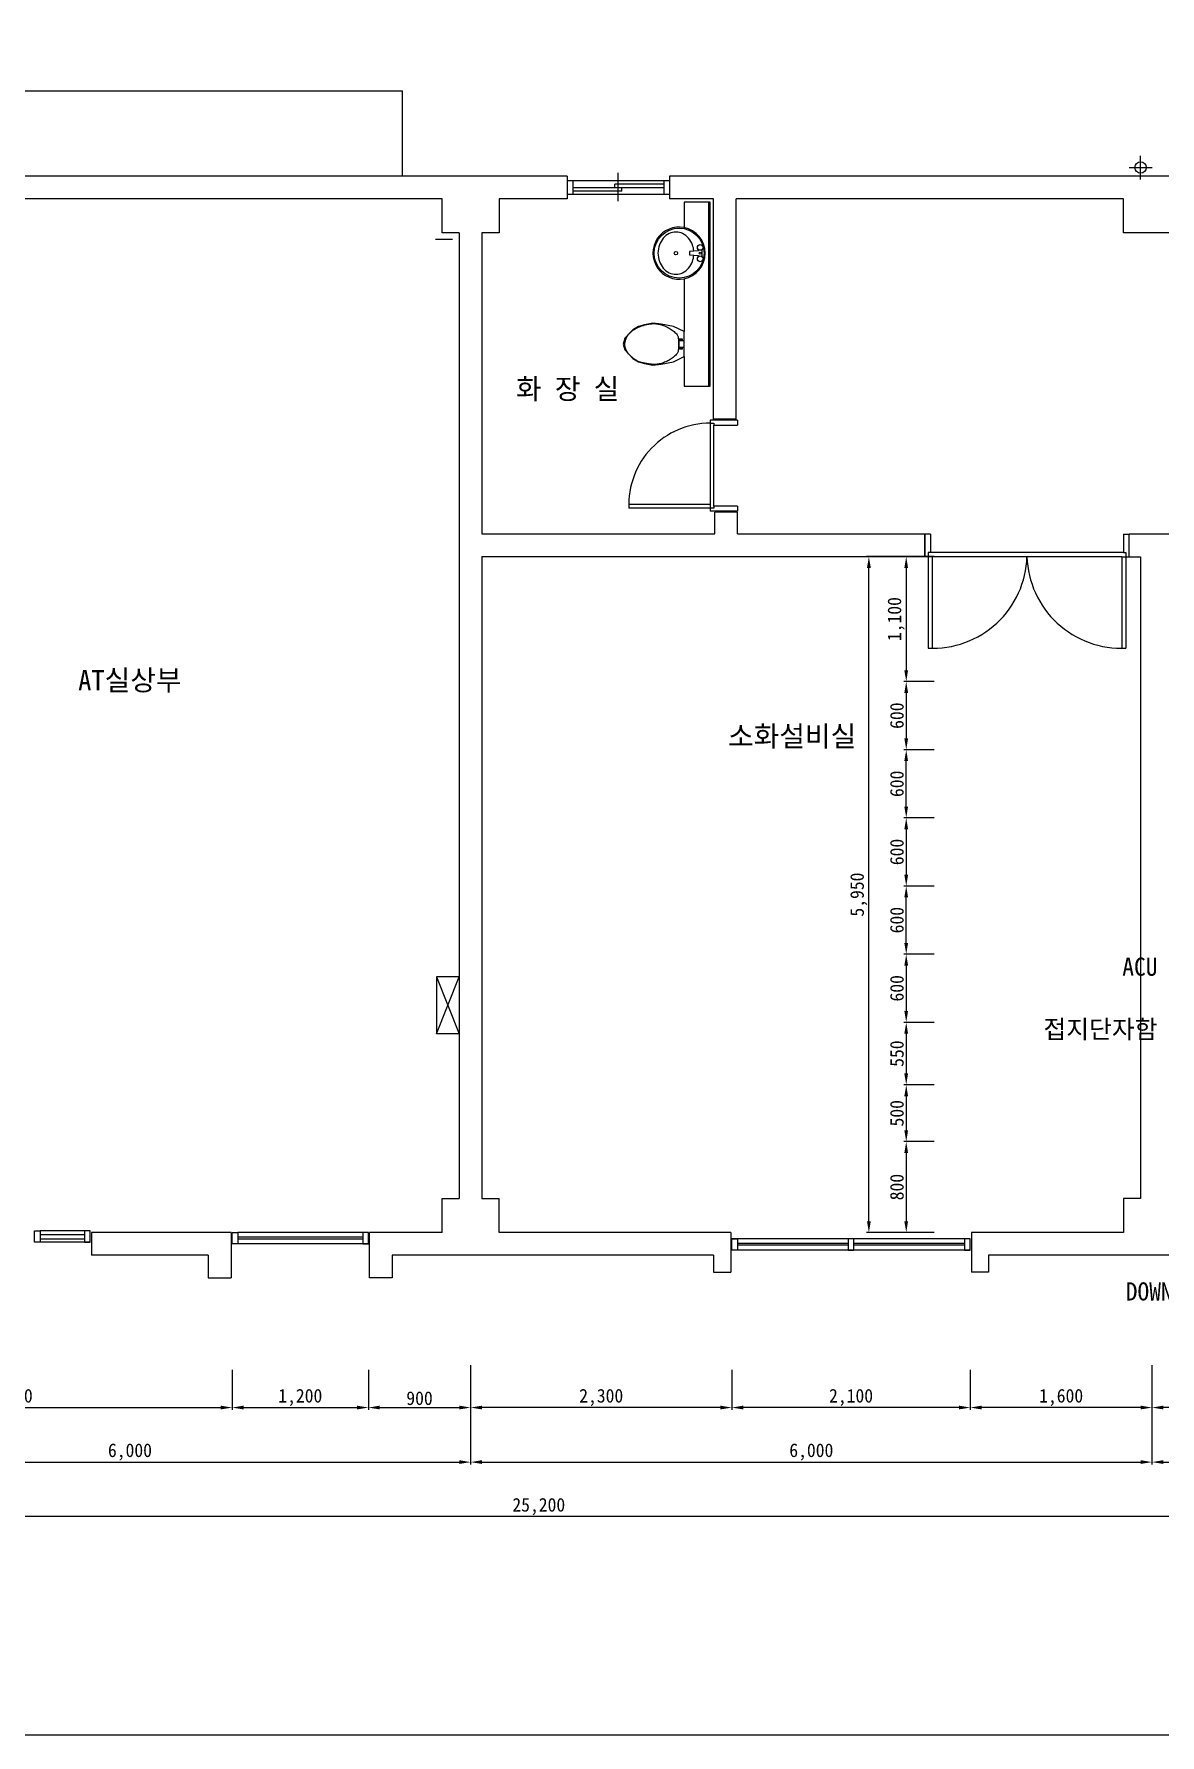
# Model space of a CAD drawing. Header units: millimetres. Extents: x -123563 to -91723, y -64543 to -38457.
# Drawn here: x -110767 to -100852, y -64543 to -49570 of the extents above; entities that cross this region are included whole.
import ezdxf
from ezdxf.enums import TextEntityAlignment as Align

# ---------------------------------------------------------------- set-up
doc = ezdxf.new("R2010")
doc.units = ezdxf.units.MM
doc.layers.add('TX-PAPR', color=2, linetype='Continuous', plot=False)
for name, color, linetype in [('TZ-BASE', 253, 'Continuous'), ('TZ-DIMS', 1, 'Continuous'), ('TZ-TEX2', 3, 'Continuous'), ('TZ-TEXT', 3, 'Continuous')]:
    doc.layers.add(name, color=color, linetype=linetype)
doc.styles.get("Standard").update_dxf_attribs({"font": 'GulimChe.ttf'})
doc.dimstyles.new('D40', dxfattribs={"dimscale": 40, "dimtxt": 3, "dimasz": 2.5, "dimexe": 0.5, "dimexo": 0.5, "dimgap": 0.5, "dimtad": 1, "dimdec": 0, "dimzin": 1, "dimdsep": 46, "dimlunit": 6, "dimtxsty": 'Standard', "dimcen": 1, "dimclrd": 1, "dimclre": 1, "dimclrt": 3, "dimadec": 0, "dimazin": 0, "dimtfac": 1, "dimtdec": 0, "dimtix": 1, "dimtmove": 2, "dimatfit": 3, "dimfxl": 0, "dimtvp": 2, "dimlwd": -1, "dimlwe": -1, "dimarcsym": 0})

# ---------------------------------------------------------------- blocks, each defined once
blk = doc.blocks.new('*D16')
at = {"layer": 'DEFPOINTS', "color": 0}
for p in [(-118922, -61455), (-93722, -61455), (-118922, -62621)]:
    blk.add_point(p, dxfattribs=at)
at = {"layer": 'TZ-DIMS', "color": 1}
for p, q in [((-118922, -61475), (-118922, -62641)), ((-93722, -61475), (-93722, -62641)), ((-93822, -62621), (-118822, -62621))]:
    blk.add_line(p, q, dxfattribs=at)
for points in [[(-118822, -62604), (-118822, -62637), (-118922, -62621)], [(-93822, -62604), (-93822, -62637), (-93722, -62621)]]:
    blk.add_solid(points, dxfattribs=at)
at = {"layer": 'TZ-DIMS', "color": 3, "insert": (-106322, -62532), "char_height": 120, "attachment_point": 5}
blk.add_mtext('25,200', dxfattribs=at)
blk = doc.blocks.new('*D17')
at = {"layer": 'DEFPOINTS', "color": 0}
for p in [(-106922, -61269), (-100922, -61269), (-100922, -62141)]:
    blk.add_point(p, dxfattribs=at)
at = {"layer": 'TZ-DIMS', "color": 1}
for p, q in [((-106922, -61289), (-106922, -62161)), ((-100922, -61289), (-100922, -62161)), ((-106822, -62141), (-101022, -62141))]:
    blk.add_line(p, q, dxfattribs=at)
for points in [[(-106822, -62124), (-106822, -62157), (-106922, -62141)], [(-101022, -62124), (-101022, -62157), (-100922, -62141)]]:
    blk.add_solid(points, dxfattribs=at)
at = {"layer": 'TZ-DIMS', "color": 3, "insert": (-103922, -62052), "char_height": 120, "attachment_point": 5}
blk.add_mtext('6,000', dxfattribs=at)
blk = doc.blocks.new('*D20')
at = {"layer": 'DEFPOINTS', "color": 0}
for p in [(-112922, -61269), (-106922, -61269), (-106922, -62141)]:
    blk.add_point(p, dxfattribs=at)
at = {"layer": 'TZ-DIMS', "color": 1}
for p, q in [((-112922, -61289), (-112922, -62161)), ((-106922, -61289), (-106922, -62161)), ((-112822, -62141), (-107022, -62141))]:
    blk.add_line(p, q, dxfattribs=at)
for points in [[(-112822, -62124), (-112822, -62157), (-112922, -62141)], [(-107022, -62124), (-107022, -62157), (-106922, -62141)]]:
    blk.add_solid(points, dxfattribs=at)
at = {"layer": 'TZ-DIMS', "color": 3, "insert": (-109922, -62052), "char_height": 120, "attachment_point": 5}
blk.add_mtext('6,000', dxfattribs=at)
blk = doc.blocks.new('*D23')
at = {"layer": 'DEFPOINTS', "color": 0}
for p in [(-102522, -61310), (-100922, -61269), (-102522, -61661)]:
    blk.add_point(p, dxfattribs=at)
at = {"layer": 'TZ-DIMS', "color": 1}
for p, q in [((-102522, -61330), (-102522, -61681)), ((-100922, -61289), (-100922, -61681)), ((-101022, -61661), (-102422, -61661))]:
    blk.add_line(p, q, dxfattribs=at)
for points in [[(-102422, -61644), (-102422, -61677), (-102522, -61661)], [(-101022, -61644), (-101022, -61677), (-100922, -61661)]]:
    blk.add_solid(points, dxfattribs=at)
at = {"layer": 'TZ-DIMS', "color": 3, "insert": (-101722, -61572), "char_height": 120, "attachment_point": 5}
blk.add_mtext('1,600', dxfattribs=at)
blk = doc.blocks.new('*D24')
at = {"layer": 'DEFPOINTS', "color": 0}
for p in [(-104622, -61310), (-102522, -61310), (-104622, -61661)]:
    blk.add_point(p, dxfattribs=at)
at = {"layer": 'TZ-DIMS', "color": 1}
for p, q in [((-104622, -61330), (-104622, -61681)), ((-102522, -61330), (-102522, -61681)), ((-102622, -61661), (-104522, -61661))]:
    blk.add_line(p, q, dxfattribs=at)
for points in [[(-104522, -61644), (-104522, -61677), (-104622, -61661)], [(-102622, -61644), (-102622, -61677), (-102522, -61661)]]:
    blk.add_solid(points, dxfattribs=at)
at = {"layer": 'TZ-DIMS', "color": 3, "insert": (-103572, -61572), "char_height": 120, "attachment_point": 5}
blk.add_mtext('2,100', dxfattribs=at)
blk = doc.blocks.new('*D25')
at = {"layer": 'DEFPOINTS', "color": 0}
for p in [(-106922, -61310), (-104622, -61310), (-106922, -61661)]:
    blk.add_point(p, dxfattribs=at)
at = {"layer": 'TZ-DIMS', "color": 1}
for p, q in [((-106922, -61330), (-106922, -61681)), ((-104622, -61330), (-104622, -61681)), ((-104722, -61661), (-106822, -61661))]:
    blk.add_line(p, q, dxfattribs=at)
for points in [[(-106822, -61644), (-106822, -61677), (-106922, -61661)], [(-104722, -61644), (-104722, -61677), (-104622, -61661)]]:
    blk.add_solid(points, dxfattribs=at)
at = {"layer": 'TZ-DIMS', "color": 3, "insert": (-105772, -61572), "char_height": 120, "attachment_point": 5}
blk.add_mtext('2,300', dxfattribs=at)
blk = doc.blocks.new('*D26')
at = {"layer": 'DEFPOINTS', "color": 0}
for p in [(-100922, -61310), (-99822, -61310), (-100922, -61661)]:
    blk.add_point(p, dxfattribs=at)
at = {"layer": 'TZ-DIMS', "color": 1}
for p, q in [((-100922, -61330), (-100922, -61681)), ((-99822, -61330), (-99822, -61681)), ((-99922, -61661), (-100822, -61661))]:
    blk.add_line(p, q, dxfattribs=at)
for points in [[(-100822, -61644), (-100822, -61677), (-100922, -61661)], [(-99922, -61644), (-99922, -61677), (-99822, -61661)]]:
    blk.add_solid(points, dxfattribs=at)
at = {"layer": 'TZ-DIMS', "color": 3, "insert": (-100372, -61572), "char_height": 120, "attachment_point": 5}
blk.add_mtext('1,100', dxfattribs=at)
blk = doc.blocks.new('*D35')
at = {"layer": 'DEFPOINTS', "color": 0}
for p in [(-100922, -61269), (-96922, -61269), (-96922, -62141)]:
    blk.add_point(p, dxfattribs=at)
at = {"layer": 'TZ-DIMS', "color": 1}
for p, q in [((-100922, -61289), (-100922, -62161)), ((-96922, -61289), (-96922, -62161)), ((-100822, -62141), (-97022, -62141))]:
    blk.add_line(p, q, dxfattribs=at)
for points in [[(-100822, -62124), (-100822, -62157), (-100922, -62141)], [(-97022, -62124), (-97022, -62157), (-96922, -62141)]]:
    blk.add_solid(points, dxfattribs=at)
at = {"layer": 'TZ-DIMS', "color": 3, "insert": (-98922, -62052), "char_height": 120, "attachment_point": 5}
blk.add_mtext('4,000', dxfattribs=at)
blk = doc.blocks.new('*D37')
at = {"layer": 'DEFPOINTS', "color": 0}
for p in [(-109022, -61310), (-107822, -61310), (-107822, -61661)]:
    blk.add_point(p, dxfattribs=at)
at = {"layer": 'TZ-DIMS', "color": 1}
for p, q in [((-109022, -61330), (-109022, -61681)), ((-107822, -61330), (-107822, -61681)), ((-108922, -61661), (-107922, -61661))]:
    blk.add_line(p, q, dxfattribs=at)
for points in [[(-108922, -61644), (-108922, -61677), (-109022, -61661)], [(-107922, -61644), (-107922, -61677), (-107822, -61661)]]:
    blk.add_solid(points, dxfattribs=at)
at = {"layer": 'TZ-DIMS', "color": 3, "insert": (-108422, -61572), "char_height": 120, "attachment_point": 5}
blk.add_mtext('1,200', dxfattribs=at)
blk = doc.blocks.new('*D38')
at = {"layer": 'DEFPOINTS', "color": 0}
for p in [(-107822, -61310), (-106922, -61310), (-106922, -61661)]:
    blk.add_point(p, dxfattribs=at)
at = {"layer": 'TZ-DIMS', "color": 1}
for p, q in [((-107822, -61330), (-107822, -61681)), ((-106922, -61330), (-106922, -61681)), ((-107722, -61661), (-107022, -61661))]:
    blk.add_line(p, q, dxfattribs=at)
for points in [[(-107722, -61644), (-107722, -61677), (-107822, -61661)], [(-107022, -61644), (-107022, -61677), (-106922, -61661)]]:
    blk.add_solid(points, dxfattribs=at)
at = {"layer": 'TZ-DIMS', "color": 3, "insert": (-107372, -61579), "char_height": 120, "attachment_point": 5}
blk.add_mtext('900', dxfattribs=at)
blk = doc.blocks.new('*D39')
at = {"layer": 'DEFPOINTS', "color": 0}
for p in [(-112922, -61310), (-109022, -61310), (-109022, -61661)]:
    blk.add_point(p, dxfattribs=at)
at = {"layer": 'TZ-DIMS', "color": 1}
for p, q in [((-112922, -61330), (-112922, -61681)), ((-109022, -61330), (-109022, -61681)), ((-112822, -61661), (-109122, -61661))]:
    blk.add_line(p, q, dxfattribs=at)
for points in [[(-112822, -61644), (-112822, -61677), (-112922, -61661)], [(-109122, -61644), (-109122, -61677), (-109022, -61661)]]:
    blk.add_solid(points, dxfattribs=at)
at = {"layer": 'TZ-DIMS', "color": 3, "insert": (-110972, -61572), "char_height": 120, "attachment_point": 5}
blk.add_mtext('3,900', dxfattribs=at)
blk = doc.blocks.new('*D44')
at = {"layer": 'DEFPOINTS', "color": 0}
for p in [(-102820, -54170), (-103086, -55270), (-102820, -55270)]:
    blk.add_point(p, dxfattribs=at)
at = {"layer": 'TZ-DIMS', "color": 1}
for p, q in [((-102840, -54170), (-103106, -54170)), ((-103086, -54270), (-103086, -55170)), ((-102840, -55270), (-103106, -55270))]:
    blk.add_line(p, q, dxfattribs=at)
for points in [[(-103103, -54270), (-103070, -54270), (-103086, -54170)], [(-103103, -55170), (-103070, -55170), (-103086, -55270)]]:
    blk.add_solid(points, dxfattribs=at)
at = {"layer": 'TZ-DIMS', "color": 3, "insert": (-103175, -54720), "char_height": 120, "attachment_point": 5, "rotation": 90}
blk.add_mtext('1,100', dxfattribs=at)
blk = doc.blocks.new('*D45')
at = {"layer": 'DEFPOINTS', "color": 0}
for p in [(-102820, -55270), (-103086, -55870), (-102820, -55870)]:
    blk.add_point(p, dxfattribs=at)
at = {"layer": 'TZ-DIMS', "color": 1}
for p, q in [((-102840, -55270), (-103106, -55270)), ((-103086, -55370), (-103086, -55770)), ((-102840, -55870), (-103106, -55870))]:
    blk.add_line(p, q, dxfattribs=at)
for points in [[(-103103, -55370), (-103070, -55370), (-103086, -55270)], [(-103103, -55770), (-103070, -55770), (-103086, -55870)]]:
    blk.add_solid(points, dxfattribs=at)
at = {"layer": 'TZ-DIMS', "color": 3, "insert": (-103168, -55570), "char_height": 120, "attachment_point": 5, "rotation": 90}
blk.add_mtext('600', dxfattribs=at)
blk = doc.blocks.new('*D46')
at = {"layer": 'DEFPOINTS', "color": 0}
for p in [(-103086, -55870), (-102820, -55870), (-102820, -56470)]:
    blk.add_point(p, dxfattribs=at)
at = {"layer": 'TZ-DIMS', "color": 1}
for p, q in [((-102840, -55870), (-103106, -55870)), ((-103086, -56370), (-103086, -55970)), ((-102840, -56470), (-103106, -56470))]:
    blk.add_line(p, q, dxfattribs=at)
for points in [[(-103103, -55970), (-103070, -55970), (-103086, -55870)], [(-103103, -56370), (-103070, -56370), (-103086, -56470)]]:
    blk.add_solid(points, dxfattribs=at)
at = {"layer": 'TZ-DIMS', "color": 3, "insert": (-103168, -56170), "char_height": 120, "attachment_point": 5, "rotation": 90}
blk.add_mtext('600', dxfattribs=at)
blk = doc.blocks.new('*D47')
at = {"layer": 'DEFPOINTS', "color": 0}
for p in [(-103086, -57070), (-102820, -57070), (-102820, -57670)]:
    blk.add_point(p, dxfattribs=at)
at = {"layer": 'TZ-DIMS', "color": 1}
for p, q in [((-102840, -57070), (-103106, -57070)), ((-103086, -57570), (-103086, -57170)), ((-102840, -57670), (-103106, -57670))]:
    blk.add_line(p, q, dxfattribs=at)
for points in [[(-103103, -57170), (-103070, -57170), (-103086, -57070)], [(-103103, -57570), (-103070, -57570), (-103086, -57670)]]:
    blk.add_solid(points, dxfattribs=at)
at = {"layer": 'TZ-DIMS', "color": 3, "insert": (-103168, -57370), "char_height": 120, "attachment_point": 5, "rotation": 90}
blk.add_mtext('600', dxfattribs=at)
blk = doc.blocks.new('*D48')
at = {"layer": 'DEFPOINTS', "color": 0}
for p in [(-102820, -56470), (-103086, -57070), (-102820, -57070)]:
    blk.add_point(p, dxfattribs=at)
at = {"layer": 'TZ-DIMS', "color": 1}
for p, q in [((-102840, -56470), (-103106, -56470)), ((-103086, -56570), (-103086, -56970)), ((-102840, -57070), (-103106, -57070))]:
    blk.add_line(p, q, dxfattribs=at)
for points in [[(-103103, -56570), (-103070, -56570), (-103086, -56470)], [(-103103, -56970), (-103070, -56970), (-103086, -57070)]]:
    blk.add_solid(points, dxfattribs=at)
at = {"layer": 'TZ-DIMS', "color": 3, "insert": (-103168, -56770), "char_height": 120, "attachment_point": 5, "rotation": 90}
blk.add_mtext('600', dxfattribs=at)
blk = doc.blocks.new('*D49')
at = {"layer": 'DEFPOINTS', "color": 0}
for p in [(-102820, -57670), (-103086, -58270), (-102820, -58270)]:
    blk.add_point(p, dxfattribs=at)
at = {"layer": 'TZ-DIMS', "color": 1}
for p, q in [((-102840, -57670), (-103106, -57670)), ((-103086, -57770), (-103086, -58170)), ((-102840, -58270), (-103106, -58270))]:
    blk.add_line(p, q, dxfattribs=at)
for points in [[(-103103, -57770), (-103070, -57770), (-103086, -57670)], [(-103103, -58170), (-103070, -58170), (-103086, -58270)]]:
    blk.add_solid(points, dxfattribs=at)
at = {"layer": 'TZ-DIMS', "color": 3, "insert": (-103168, -57970), "char_height": 120, "attachment_point": 5, "rotation": 90}
blk.add_mtext('600', dxfattribs=at)
blk = doc.blocks.new('*D50')
at = {"layer": 'DEFPOINTS', "color": 0}
for p in [(-102820, -58270), (-103086, -58820), (-102820, -58820)]:
    blk.add_point(p, dxfattribs=at)
at = {"layer": 'TZ-DIMS', "color": 1}
for p, q in [((-102840, -58270), (-103106, -58270)), ((-103086, -58370), (-103086, -58720)), ((-102840, -58820), (-103106, -58820))]:
    blk.add_line(p, q, dxfattribs=at)
for points in [[(-103103, -58370), (-103070, -58370), (-103086, -58270)], [(-103103, -58720), (-103070, -58720), (-103086, -58820)]]:
    blk.add_solid(points, dxfattribs=at)
at = {"layer": 'TZ-DIMS', "color": 3, "insert": (-103168, -58545), "char_height": 120, "attachment_point": 5, "rotation": 90}
blk.add_mtext('550', dxfattribs=at)
blk = doc.blocks.new('*D51')
at = {"layer": 'DEFPOINTS', "color": 0}
for p in [(-102820, -58820), (-103086, -59320), (-102820, -59320)]:
    blk.add_point(p, dxfattribs=at)
at = {"layer": 'TZ-DIMS', "color": 1}
for p, q in [((-102840, -58820), (-103106, -58820)), ((-103086, -58920), (-103086, -59220)), ((-102840, -59320), (-103106, -59320))]:
    blk.add_line(p, q, dxfattribs=at)
for points in [[(-103103, -58920), (-103070, -58920), (-103086, -58820)], [(-103103, -59220), (-103070, -59220), (-103086, -59320)]]:
    blk.add_solid(points, dxfattribs=at)
at = {"layer": 'TZ-DIMS', "color": 3, "insert": (-103168, -59070), "char_height": 120, "attachment_point": 5, "rotation": 90}
blk.add_mtext('500', dxfattribs=at)
blk = doc.blocks.new('*D52')
at = {"layer": 'DEFPOINTS', "color": 0}
for p in [(-102820, -59320), (-103086, -60120), (-102820, -60120)]:
    blk.add_point(p, dxfattribs=at)
at = {"layer": 'TZ-DIMS', "color": 1}
for p, q in [((-102840, -59320), (-103106, -59320)), ((-103086, -59420), (-103086, -60020)), ((-102840, -60120), (-103106, -60120))]:
    blk.add_line(p, q, dxfattribs=at)
for points in [[(-103103, -59420), (-103070, -59420), (-103086, -59320)], [(-103103, -60020), (-103070, -60020), (-103086, -60120)]]:
    blk.add_solid(points, dxfattribs=at)
at = {"layer": 'TZ-DIMS', "color": 3, "insert": (-103168, -59720), "char_height": 120, "attachment_point": 5, "rotation": 90}
blk.add_mtext('800', dxfattribs=at)
blk = doc.blocks.new('*D53')
at = {"layer": 'DEFPOINTS', "color": 0}
for p in [(-103415, -54170), (-102820, -54170), (-102820, -60120)]:
    blk.add_point(p, dxfattribs=at)
at = {"layer": 'TZ-DIMS', "color": 1}
for p, q in [((-102840, -54170), (-103435, -54170)), ((-103415, -60020), (-103415, -54270)), ((-102840, -60120), (-103435, -60120))]:
    blk.add_line(p, q, dxfattribs=at)
for points in [[(-103432, -54270), (-103398, -54270), (-103415, -54170)], [(-103432, -60020), (-103398, -60020), (-103415, -60120)]]:
    blk.add_solid(points, dxfattribs=at)
at = {"layer": 'TZ-DIMS', "color": 3, "insert": (-103504, -57145), "char_height": 120, "attachment_point": 5, "rotation": 90}
blk.add_mtext('5,950', dxfattribs=at)

msp = doc.modelspace()

# ---------------------------------------------------------------- linework, layer by layer
at = {"layer": 'TX-PAPR'}
msp.add_lwpolyline([(-123562.6, -64543), (-91722.6, -64543), (-91722.6, -43903), (-123562.6, -43903)], close=True, dxfattribs=at)
at = {"layer": 'TZ-BASE'}
for p, q in [((-112322, -50069.5), (-107522, -50069.5)), ((-107522, -50819.5), (-107522, -50069.5)), ((-101122.7, -50744.5, 0.3), (-100919.7, -50744.5, 0.3)), ((-101022, -50851, 0.3), (-101022, -50640.4, 0.3)), ((-106072, -50819.5), (-119172, -50819.5)), ((-106072, -50819.5), (-106072, -51019.5)), ((-105172, -50862.2), (-106072, -50862.2)), ((-106072, -50862.2), (-106072, -50982.2)), ((-106022, -50862.2), (-106022, -50982.2)), ((-105652, -50922.2), (-105652, -50892.2)), ((-105222, -50892.2), (-105652, -50892.2)), ((-105622, -51042.2), (-105622, -50792.2)), ((-105222, -50862.2), (-105222, -50982.2)), ((-99982, -50819.5), (-105172, -50819.5)), ((-105172, -50819.5), (-105172, -51019.5)), ((-105172, -50862.2), (-105172, -50982.2)), ((-107172, -51019.5), (-112672, -51019.5)), ((-107172, -51319.5), (-107172, -51019.5)), ((-106672, -51019.5), (-106672, -51319.5)), ((-106072, -51019.5), (-106672, -51019.5)), ((-105172, -50982.2), (-106072, -50982.2)), ((-105222, -50922.2), (-106022, -50922.2)), ((-105592, -50952.2), (-106022, -50952.2)), ((-105592, -50952.2), (-105592, -50922.2)), ((-104782.6, -51019.5), (-105172, -51019.5)), ((-104827.6, -51048.5), (-104827.6, -52669.5)), ((-104782.6, -52959.3), (-104782.6, -51019.5)), ((-104582.6, -52959.3), (-104582.6, -51019.5)), ((-101172, -51019.5), (-104582.6, -51019.5)), ((-101172, -51319.5), (-101172, -51019.5)), ((-107022, -51319.5), (-107172, -51319.5)), ((-107022, -51319.5), (-107022, -59819.5)), ((-106822, -51319.5), (-106822, -53969.5)), ((-106672, -51319.5), (-106822, -51319.5)), ((-100672, -51319.5), (-101172, -51319.5)), ((-107082, -51379.5), (-107232, -51379.5)), ((-104919.2, -51477.3), (-104995.6, -51484.5)), ((-104995.6, -51484.5), (-104995.6, -51512.5)), ((-104914.6, -51469.2), (-104914.6, -51472.3)), ((-104886.6, -51469.2), (-104886.6, -51527.8)), ((-104995.6, -51512.5), (-104919.2, -51519.7)), ((-104914.6, -51524.7), (-104914.6, -51527.8)), ((-105057.8, -52256.5), (-105092.6, -52256.5)), ((-105062.8, -52272.5), (-105062.8, -52253.2)), ((-105057.8, -52266.5), (-105057.8, -52256.5)), ((-105042.6, -52409.5), (-105042.6, -52189.5)), ((-105057.8, -52266.5), (-105092.6, -52266.5)), ((-105057.8, -52332.5), (-105092.6, -52332.5)), ((-105057.8, -52342.5), (-105092.6, -52342.5)), ((-105085.2, -52329.5), (-105085.2, -52269.5)), ((-105042.6, -52269.5), (-105085.2, -52269.5)), ((-105042.6, -52329.5), (-105085.2, -52329.5)), ((-105062.8, -52345.2), (-105062.8, -52326.7)), ((-105057.8, -52342.5), (-105057.8, -52332.5)), ((-104572, -52969.3), (-104812.6, -52969.3)), ((-104812.6, -52969.3), (-104812.6, -52995.4)), ((-104812.6, -52995.4), (-104812.6, -53711.8)), ((-104812.6, -52995.4), (-104780.7, -52995.4)), ((-104582.6, -52959.3), (-104782.6, -52959.3)), ((-104582.6, -52959.3), (-104782.6, -52959.3)), ((-104780.7, -52995.4), (-104780.7, -53013.6)), ((-104780.7, -52995.4), (-104780.7, -53013.6)), ((-104572, -52969.3), (-104572, -53013.6)), ((-104780.7, -53725), (-104780.7, -53013.6)), ((-104780.7, -53013.6), (-104572, -53013.6)), ((-104812.6, -53711.8), (-105529.1, -53711.8)), ((-104812.6, -53743.2), (-105528.4, -53743.2)), ((-104812.6, -53711.8), (-104812.6, -53743.2)), ((-104780.7, -53743.2), (-104812.6, -53743.2)), ((-104812.6, -53743.2), (-104812.6, -53769.3)), ((-104572, -53725), (-104780.7, -53725)), ((-104780.7, -53725), (-104780.7, -53743.2)), ((-104572, -53725), (-104572, -53769.3)), ((-104572, -53769.3), (-104812.6, -53769.3)), ((-104572, -53779.3), (-104772, -53779.3)), ((-104772, -53969.5), (-104772, -53779.3)), ((-104572, -53969.5), (-104572, -53779.3)), ((-106822, -53969.5), (-104772, -53969.5)), ((-104572, -53969.5), (-102922.6, -53969.5)), ((-102922.6, -53970.6), (-102922.6, -54170.6)), ((-102922.6, -54170.6), (-102922.6, -53971.7)), ((-102872.7, -53971.7), (-102922.6, -53971.7)), ((-102872.7, -53971.7), (-102872.7, -54134.7)), ((-101172.2, -53971.7), (-101172.2, -54134.7)), ((-101172.2, -53971.7), (-101122.3, -53971.7)), ((-101122.3, -54170.6), (-101122.3, -53969.5)), ((-101122.3, -53969.5), (-99747, -53969.5)), ((-106822, -54169.5), (-102922.6, -54169.5)), ((-106822, -54169.5), (-106822, -59819.5)), ((-102893.2, -54170.6), (-102922.6, -54170.6)), ((-102872.7, -54134.7), (-102893.2, -54134.7)), ((-102893.2, -54134.7), (-102893.2, -54170.6)), ((-102893.2, -54170.6), (-102893.2, -54975.8)), ((-102858, -54170.6), (-102893.2, -54170.6)), ((-101172.2, -54134.7), (-102872.7, -54134.7)), ((-102858, -54170.6), (-102858, -54976.6)), ((-101186.9, -54170.6), (-102858, -54170.6)), ((-101186.9, -54170.6), (-101186.9, -54976.6)), ((-101186.9, -54170.6), (-101151.7, -54170.6)), ((-101172.2, -54134.7), (-101151.7, -54134.7)), ((-101151.7, -54134.7), (-101151.7, -54170.6)), ((-101151.7, -54170.6), (-101151.7, -54975.8)), ((-101151.7, -54170.6), (-101122.3, -54170.6)), ((-101122.3, -54170.6), (-101022, -54170.6)), ((-101022, -54170.6), (-101022, -59819.5)), ((-107222, -57869.5), (-107222, -58369.5)), ((-107222, -58369.5), (-107022, -57869.5)), ((-107222, -57869.5), (-107022, -58369.5)), ((-107022, -57869.5), (-107222, -57869.5)), ((-107022, -57869.5), (-107022, -58369.5)), ((-107022, -58369.5), (-107222, -58369.5)), ((-107172, -60119.5), (-107172, -59819.5)), ((-107172, -59819.5), (-107022, -59819.5)), ((-106822, -59819.5), (-106672, -59819.5)), ((-106822, -59819.5), (-106672, -59819.5)), ((-106672, -60119.5), (-106672, -59819.5)), ((-101172, -59819.5), (-101172, -60119.5)), ((-101022, -59819.5), (-101172, -59819.5)), ((-110272, -60106), (-110712, -60106)), ((-110322, -60139.4), (-110712, -60139.4)), ((-110322, -60177.7), (-110712, -60177.7)), ((-109032, -60119.5), (-110262, -60119.5)), ((-110262, -60119.5), (-110262, -60319.5)), ((-109032, -60119.5), (-109032, -60519.5)), ((-107822, -60119.5), (-108972, -60119.5)), ((-107872, -60161.5), (-108972, -60161.5)), ((-107872, -60177.5), (-108972, -60177.5)), ((-107172, -60119.5), (-107812, -60119.5)), ((-107812, -60519.5), (-107812, -60119.5)), ((-107812, -60519.5), (-107812, -60119.5)), ((-104632, -60119.5), (-106672, -60119.5)), ((-104632, -60119.5), (-104632, -60469.5)), ((-102522, -60174), (-104622, -60174)), ((-101172, -60119.5), (-102512, -60119.5)), ((-102512, -60119.5), (-102512, -60469.5)), ((-110272, -60206), (-110712, -60206)), ((-109232, -60319.5), (-110262, -60319.5)), ((-109232, -60319.5), (-109232, -60519.5)), ((-107822, -60219.5), (-108972, -60219.5)), ((-104782, -60319.5), (-107612, -60319.5)), ((-107612, -60319.5), (-107612, -60519.5)), ((-104782, -60319.5), (-104782, -60469.5)), ((-102522, -60274), (-104622, -60274)), ((-103597, -60216), (-104572, -60216)), ((-103597, -60232), (-104572, -60232)), ((-102572, -60216), (-103547, -60216)), ((-102572, -60232), (-103547, -60232)), ((-99982, -60319.5), (-102362, -60319.5)), ((-102362, -60319.5), (-102362, -60469.5)), ((-104782, -60469.5), (-104632, -60469.5)), ((-102362, -60469.5), (-102512, -60469.5)), ((-109232, -60519.5), (-109032, -60519.5)), ((-107612, -60519.5), (-107812, -60519.5))]:
    msp.add_line(p, q, dxfattribs=at)
msp.add_lwpolyline([(-104812.6, -52669.5), (-104812.6, -51049.5), (-105042.6, -51049.5), (-105042.6, -51272.8, 1.2137208), (-105042.6, -51724.3), (-105042.6, -52189.5), (-105136.9, -52144.5), (-105242.9, -52124.1), (-105318.7, -52114.5), (-105391.3, -52129.5), (-105444.3, -52144.5), (-105492.4, -52174.5), (-105564.3, -52247.8), (-105580.3, -52299.5), (-105564.1, -52350.8), (-105492.4, -52424.5), (-105444.3, -52454.5), (-105391.3, -52469.5), (-105318.7, -52484.5), (-105242.9, -52474.9), (-105136.9, -52454.5), (-105042.6, -52409.5), (-105042.6, -52669.5)], format="xyb", close=True, dxfattribs=at)
msp.add_lwpolyline([(-104956.8, -51480.9, 0.0644354), (-104968.5, -51426, 0.0917189), (-105002.4, -51367, 0.1035985), (-105055, -51326.2, 0.1139123), (-105114.1, -51312.5, 0.1139123), (-105173.3, -51326.2, 0.1035985), (-105225.8, -51367, 0.0917189), (-105259.7, -51426, 0.0847847), (-105272.1, -51498.5, 0.0847847), (-105259.7, -51571, 0.0917189), (-105225.8, -51630, 0.1035985), (-105173.3, -51670.9, 0.1139123), (-105114.1, -51684.5, 0.1139123), (-105055, -51670.9, 0.1035985), (-105002.4, -51630, 0.0917189), (-104968.5, -51571, 0.0644354), (-104956.8, -51516.2, 0.0847847)], format="xyb", dxfattribs=at)
for points in [[(-105104.6, -52382.3), (-105109.7, -52388.9), (-105115.7, -52395.6), (-105122.6, -52402.5), (-105130.3, -52409.3), (-105138.6, -52416.1), (-105147.3, -52422.8), (-105156.4, -52429.2), (-105165.7, -52435.2), (-105175.2, -52440.9), (-105184.7, -52446.2), (-105194.3, -52451.1), (-105203.9, -52455.5), (-105213.6, -52459.6), (-105223.3, -52463.2), (-105232.9, -52466.4), (-105242.5, -52469.2), (-105252.1, -52471.5), (-105261.4, -52473.5), (-105270.4, -52475.1), (-105278.9, -52476.3), (-105286.8, -52477.3), (-105294, -52478.1), (-105300.2, -52478.6), (-105305.3, -52478.9), (-105309.3, -52479.1), (-105312.4, -52479.2), (-105315, -52479.1), (-105317.2, -52478.9), (-105319.4, -52478.6), (-105321.9, -52478.2), (-105325, -52477.7), (-105329, -52477), (-105334.2, -52476.3), (-105340.3, -52475.5), (-105347.3, -52474.5), (-105354.9, -52473.5), (-105362.9, -52472.4), (-105371.2, -52471.2), (-105379.5, -52469.9), (-105387.6, -52468.4), (-105395.5, -52466.9), (-105402.9, -52465.4), (-105409.8, -52463.8), (-105416.3, -52462.2), (-105422.1, -52460.7), (-105427.3, -52459.3), (-105431.8, -52458), (-105435.5, -52456.9), (-105438.4, -52456.1), (-105440.7, -52455.3), (-105442.6, -52454.7), (-105444.2, -52454), (-105445.8, -52453.2), (-105447.6, -52452.2), (-105449.7, -52450.9), (-105452.3, -52449.2), (-105455.7, -52447.1), (-105459.7, -52444.6), (-105464.4, -52441.6), (-105469.5, -52438.2), (-105475.1, -52434.4), (-105481, -52430.2), (-105487.3, -52425.6), (-105493.7, -52420.7), (-105500.2, -52415.4), (-105506.8, -52409.8), (-105513.4, -52403.8), (-105519.9, -52397.4), (-105526.2, -52390.7), (-105532.2, -52383.7), (-105537.8, -52376.4), (-105543.1, -52368.7), (-105547.9, -52360.8), (-105552.1, -52352.5), (-105555.7, -52344), (-105558.7, -52335.2), (-105561.1, -52326.3), (-105562.7, -52317.1), (-105563.6, -52307.8), (-105563.7, -52298.3), (-105562.9, -52288.7), (-105561.4, -52279.1), (-105559.2, -52269.6), (-105556.3, -52260.1), (-105552.9, -52251), (-105548.9, -52242.1), (-105544.4, -52233.7), (-105539.6, -52225.7), (-105534.4, -52218.3), (-105529, -52211.5), (-105523.3, -52205.1), (-105517.4, -52199.2), (-105511.3, -52193.7), (-105505.1, -52188.5), (-105498.9, -52183.6), (-105492.7, -52179), (-105486.5, -52174.5), (-105480.3, -52170.3), (-105474.1, -52166.3), (-105467.8, -52162.4), (-105461.6, -52158.8), (-105455.2, -52155.4), (-105448.9, -52152.1), (-105442.4, -52149.1), (-105435.8, -52146.2), (-105429.1, -52143.5), (-105422.3, -52141), (-105415.3, -52138.6), (-105408.2, -52136.3), (-105400.9, -52134.1), (-105393.4, -52132), (-105385.7, -52129.9), (-105377.8, -52127.9), (-105369.7, -52126), (-105361.4, -52124.2), (-105352.9, -52122.6), (-105344.3, -52121.2), (-105335.5, -52120.1), (-105326.6, -52119.3), (-105317.6, -52118.8), (-105308.5, -52118.8), (-105299.3, -52119.1), (-105290, -52119.8), (-105280.6, -52120.9), (-105271.2, -52122.4), (-105261.7, -52124.3), (-105252.1, -52126.6), (-105242.5, -52129.2), (-105232.9, -52132.2), (-105223.2, -52135.6), (-105213.5, -52139.3), (-105203.9, -52143.4), (-105194.2, -52147.9), (-105184.7, -52152.8), (-105175.2, -52158.1), (-105165.7, -52163.8), (-105156.4, -52169.9), (-105147.3, -52176.3), (-105138.5, -52182.9), (-105130.3, -52189.7), (-105122.6, -52196.6), (-105115.7, -52203.4), (-105109.7, -52210.2), (-105104.6, -52216.8), (-105100.7, -52223.2), (-105097.7, -52229.4), (-105095.6, -52235.5), (-105094.1, -52241.6), (-105093.3, -52247.9), (-105092.8, -52254.3), (-105092.6, -52261), (-105092.6, -52268.1), (-105092.6, -52275.6), (-105092.6, -52283.5), (-105092.6, -52291.6), (-105092.6, -52299.8), (-105092.6, -52308), (-105092.6, -52316.1), (-105092.6, -52323.9), (-105092.6, -52331.4), (-105092.6, -52338.5), (-105092.8, -52345.1), (-105093.3, -52351.5), (-105094.1, -52357.7), (-105095.6, -52363.8), (-105097.7, -52369.9), (-105100.7, -52376)], [(-110762, -60106), (-110712, -60106), (-110712, -60206), (-110762, -60206)], [(-110272, -60106), (-110322, -60106), (-110322, -60206), (-110272, -60206)], [(-109022, -60119.5), (-108972, -60119.5), (-108972, -60219.5), (-109022, -60219.5)], [(-107822, -60119.5), (-107872, -60119.5), (-107872, -60219.5), (-107822, -60219.5)], [(-104622, -60174), (-104572, -60174), (-104572, -60274), (-104622, -60274)], [(-103547, -60174), (-103597, -60174), (-103597, -60274), (-103547, -60274)], [(-102522, -60174), (-102572, -60174), (-102572, -60274), (-102522, -60274)]]:
    msp.add_lwpolyline(points, close=True, dxfattribs=at)
for centre, radius in [((-101022, -50744.5, 0.3), 50), ((-105086.6, -51498.5), 220), ((-105114.1, -51498.5), 15), ((-104900.6, -51448.5), 25), ((-104900.6, -51498.5), 8), ((-104900.6, -51548.5), 25)]:
    msp.add_circle(centre, radius, dxfattribs=at)
for centre, radius, start, end in [((-105086.6, -51498.5), 230, 281.02891, 78.97109), ((-104919.6, -51472.3), 5, 275.39095, 0), ((-104919.6, -51524.7), 5, 0, 84.60905), ((-102853.5, -54145.8), 831, 267.26402, 358.29163), ((-101191.5, -54145), 831.8, 181.76646, 272.74348)]:
    msp.add_arc(centre, radius, start, end, dxfattribs=at)
msp.add_ellipse((-104812.6, -53711.8), major_axis=(-506.6, 506.6), ratio=1, start_param=-0.7853982, end_param=0.8291393, dxfattribs=at)

# ---------------------------------------------------------------- texts
for s, p in [('화 장 실', (-106067.6, -52690.8)), ('AT실상부', (-109922.7, -55255.8)), ('소화설비실', (-104090.6, -55748.6))]:
    msp.add_text(s, height=180, dxfattribs=at).set_placement(p, align=Align.MIDDLE)
at = {"layer": 'TZ-TEX2'}
msp.add_text('DOWN:인입용2호', height=160, dxfattribs=at).set_placement((-101153.2, -60638.5), align=Align.MIDDLE_LEFT)
at = {"layer": 'TZ-TEXT'}
for s, p in [('ACU', (-100873.5, -57779.8)), ('접지단자함', (-100873.5, -58329.8))]:
    msp.add_text(s, height=160, dxfattribs=at).set_placement(p, align=Align.MIDDLE_RIGHT)

# ---------------------------------------------------------------- dimensions: what is measured, and where the dimension line sits
at = {"layer": 'TZ-DIMS'}
for base, p1, p2, angle, picture, middle in [((-103415, -54169.5), (-102820.2, -60119.5), (-102820.2, -54169.5), 90, '*D53', (-103503.9, -57144.5)), ((-103086.4, -55269.5), (-102820.2, -54169.5), (-102820.2, -55269.5), 90, '*D44', (-103175.3, -54719.5)), ((-103086.4, -55869.5), (-102820.2, -55269.5), (-102820.2, -55869.5), 90, '*D45', (-103167.8, -55569.5)), ((-103086.4, -55869.5), (-102820.2, -56469.5), (-102820.2, -55869.5), 270, '*D46', (-103167.8, -56169.5)), ((-103086.4, -57069.5), (-102820.2, -56469.5), (-102820.2, -57069.5), 90, '*D48', (-103167.8, -56769.5)), ((-103086.4, -57069.5), (-102820.2, -57669.5), (-102820.2, -57069.5), 270, '*D47', (-103167.8, -57369.5)), ((-103086.4, -58269.5), (-102820.2, -57669.5), (-102820.2, -58269.5), 90, '*D49', (-103167.8, -57969.5)), ((-103086.4, -58819.5), (-102820.2, -58269.5), (-102820.2, -58819.5), 90, '*D50', (-103167.8, -58544.5)), ((-103086.4, -59319.5), (-102820.2, -58819.5), (-102820.2, -59319.5), 90, '*D51', (-103167.8, -59069.5)), ((-103086.4, -60119.5), (-102820.2, -59319.5), (-102820.2, -60119.5), 90, '*D52', (-103167.8, -59719.5)), ((-106922, -61660.6), (-104622, -61309.8), (-106922, -61309.8), 180, '*D25', (-105772, -61571.8)), ((-104622, -61660.6), (-102522, -61309.8), (-104622, -61309.8), 180, '*D24', (-103572, -61571.7)), ((-102522, -61660.6), (-100922, -61269.4), (-102522, -61309.8), 180, '*D23', (-101722, -61571.7)), ((-100922, -61660.6), (-99822, -61309.8), (-100922, -61309.8), 180, '*D26', (-100372, -61571.7))]:
    dim = msp.add_linear_dim(base=base, p1=p1, p2=p2, angle=angle, dimstyle='D40', dxfattribs=at)
    dim.commit()
    dim.dimension.update_dxf_attribs({"geometry": picture, "text_midpoint": middle})
for base, p1, p2, picture, middle in [((-106922, -62140.6), (-112922, -61269.4), (-106922, -61269.4), '*D20', (-109922, -62051.8)), ((-109022, -61660.6), (-112922, -61309.8), (-109022, -61309.8), '*D39', (-110972, -61571.8)), ((-107822, -61660.6), (-109022, -61309.8), (-107822, -61309.8), '*D37', (-108422, -61571.7)), ((-106922, -61660.6), (-107822, -61309.8), (-106922, -61309.8), '*D38', (-107372, -61579.3)), ((-100922, -62140.6), (-106922, -61269.4), (-100922, -61269.4), '*D17', (-103922, -62051.8)), ((-96922, -62140.6), (-100922, -61269.4), (-96922, -61269.4), '*D35', (-98922, -62051.7)), ((-118922, -62620.6), (-93722, -61455.1), (-118922, -61455.1), '*D16', (-106322, -62531.8))]:
    dim = msp.add_linear_dim(base=base, p1=p1, p2=p2, dimstyle='D40', dxfattribs=at)
    dim.commit()
    dim.dimension.update_dxf_attribs({"geometry": picture, "text_midpoint": middle})

doc.saveas('drawing.dxf')
